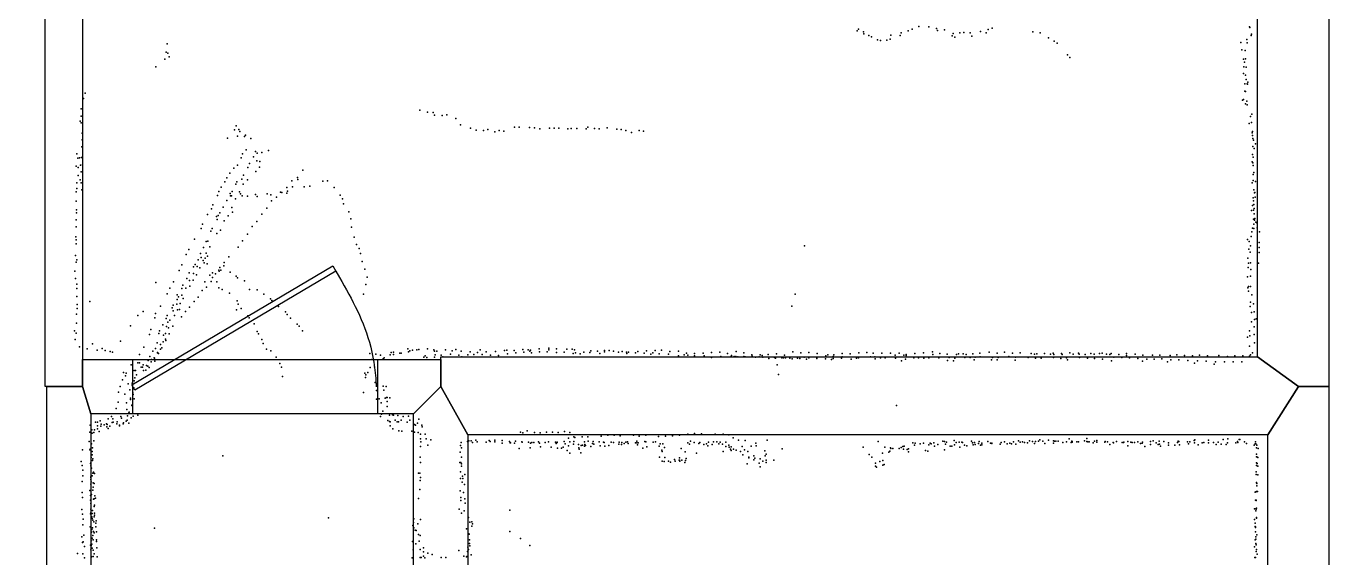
# Model space of a CAD drawing. Header units: millimetres. Extents: x -399 to 13959, y -15390 to 1030.
# Drawn here: x 10125 to 13959, y -4755 to -3189 of the extents above; entities that cross this region are included whole.
import ezdxf

# ---------------------------------------------------------------- set-up
doc = ezdxf.new("R2010")
doc.units = ezdxf.units.MM
for name, color, linetype in [('DOORS', 7, 'Continuous'), ('P', 9, 'Continuous'), ('ROOMS', 1, 'Continuous'), ('WALLS', 3, 'Continuous')]:
    doc.layers.add(name, color=color, linetype=linetype)

# ---------------------------------------------------------------- blocks, each defined once
blk = doc.blocks.new('1-Standard_3C')
for points in [[(-403.982, 5.64828), (253.382, 394.931), (263.573, 377.722), (-393.791, -11.5606), (-403.982, 5.64828)], [(263.573, 377.722), (275.367, 357.142), (283.15, 343.495), (290.844, 329.879), (298.429, 316.269), (305.882, 302.642), (313.184, 288.973), (320.313, 275.239), (327.249, 261.416), (333.971, 247.479), (340.456, 233.405), (346.686, 219.17), (352.638, 204.75), (358.291, 190.121), (363.626, 175.258), (368.62, 160.139), (373.253, 144.738), (377.503, 129.032), (381.351, 112.998), (384.774, 96.6102), (387.752, 79.8457), (390.265, 62.6802), (392.29, 45.0899), (393.807, 27.0508), (395.085, -0.90191)]]:
    blk.add_lwpolyline(points)

msp = doc.modelspace()

# ---------------------------------------------------------------- linework, layer by layer
at = {"layer": 'DOORS'}
msp.add_lwpolyline([(10439.1, -4170.42), (11159.1, -4170.42), (11159.1, -4330.42), (10439.1, -4330.42), (10439.1, -4170.42)], dxfattribs=at)
at = {"layer": 'P'}
for p in [(12571, -3203), (12574, -3198), (12589, -3206), (12590, -3212), (12605, -3217), (12670, -3216), (12697, -3217), (12700, -3209), (12721, -3203), (12732, -3198), (12752, -3190), (12781, -3191), (12804, -3196), (12807, -3202), (12828, -3200), (12850, -3218), (12853, -3211), (12873, -3209), (12884, -3208), (12903, -3209), (12908, -3219), (12934, -3205), (12950, -3209), (12956, -3199), (12968, -3195), (13088, -3206), (13109, -3209), (13725, -3191), (13726, -3193), (13730, -3217), (13731, -3213), (10540, -3241), (12613, -3221), (12630, -3230), (12639, -3232), (12658, -3231), (12668, -3228), (12858, -3222), (13134, -3224), (13150, -3234), (13159, -3239), (13700, -3237), (13703, -3259), (13717, -3229), (13718, -3238), (10533, -3287), (10537, -3266), (10542, -3269), (10546, -3280), (13190, -3274), (13196, -3282), (13708, -3287), (13710, -3295), (13712, -3261), (13713, -3286), (10507, -3309), (13708, -3329), (13709, -3309), (13713, -3334), (13715, -3310), (13711, -3359), (13715, -3346), (13718, -3359), (13719, -3360), (13720, -3354), (10294, -3402), (10299, -3387), (13705, -3407), (13708, -3405), (13711, -3381), (13713, -3382), (13717, -3410), (10287, -3433), (11283, -3437), (11306, -3443), (11323, -3444), (11363, -3450), (13713, -3418), (13718, -3421), (13732, -3448), (10284, -3469), (10287, -3454), (10287, -3474), (10743, -3483), (11327, -3451), (11349, -3452), (11389, -3461), (11403, -3480), (11562, -3487), (11576, -3487), (11606, -3488), (11621, -3489), (11778, -3487), (11835, -3489), (13724, -3476), (13728, -3455), (13731, -3473), (10290, -3504), (10290, -3524), (10717, -3519), (10738, -3495), (10747, -3513), (10751, -3494), (10754, -3499), (10767, -3514), (10770, -3510), (10786, -3520), (11433, -3490), (11449, -3496), (11471, -3497), (11484, -3494), (11504, -3500), (11517, -3497), (11531, -3498), (11637, -3492), (11665, -3490), (11679, -3490), (11693, -3490), (11719, -3492), (11729, -3491), (11746, -3491), (11773, -3492), (11798, -3491), (11811, -3492), (11863, -3493), (11876, -3494), (11890, -3497), (11906, -3502), (11929, -3497), (11942, -3498), (13733, -3503), (13734, -3499), (13734, -3511), (13735, -3520), (13737, -3525), (10274, -3565), (10289, -3545), (10762, -3565), (10772, -3553), (10800, -3558), (10805, -3563), (10818, -3561), (10838, -3555), (13735, -3544), (13739, -3550), (13743, -3536), (10272, -3602), (10277, -3578), (10282, -3577), (10285, -3599), (10288, -3576), (10291, -3598), (10747, -3599), (10758, -3577), (10782, -3594), (10794, -3574), (10804, -3586), (10812, -3604), (10813, -3588), (13733, -3589), (13734, -3567), (13735, -3592), (13736, -3575), (13736, -3600), (10278, -3605), (10278, -3629), (10284, -3642), (10287, -3618), (10715, -3636), (10724, -3622), (10736, -3607), (10760, -3640), (10765, -3628), (10776, -3642), (10777, -3605), (10801, -3617), (10923, -3635), (10924, -3641), (10939, -3613), (13736, -3626), (13738, -3620), (10272, -3677), (10274, -3651), (10274, -3667), (10287, -3651), (10289, -3671), (10692, -3676), (10699, -3663), (10710, -3648), (10731, -3676), (10742, -3655), (10745, -3648), (10753, -3677), (10764, -3655), (10873, -3678), (10877, -3679), (10892, -3664), (10892, -3681), (10894, -3675), (10907, -3645), (10909, -3662), (10943, -3662), (10960, -3660), (10998, -3646), (11012, -3645), (11031, -3664), (13733, -3651), (13736, -3644), (13738, -3671), (13740, -3680), (13741, -3679), (13743, -3647), (10272, -3705), (10674, -3715), (10688, -3688), (10715, -3703), (10725, -3682), (10726, -3689), (10729, -3689), (10741, -3698), (10756, -3683), (10761, -3689), (10776, -3690), (10800, -3685), (10805, -3691), (10834, -3683), (10845, -3686), (10847, -3704), (10862, -3693), (11049, -3687), (11056, -3698), (11059, -3712), (13734, -3717), (13736, -3695), (13737, -3704), (13738, -3714), (13742, -3693), (10273, -3730), (10273, -3739), (10659, -3744), (10670, -3727), (10685, -3750), (10690, -3747), (10695, -3739), (10705, -3722), (10719, -3748), (10730, -3723), (10732, -3737), (10818, -3743), (10833, -3725), (11075, -3736), (11080, -3757), (13731, -3732), (13737, -3731), (13739, -3726), (13739, -3742), (13739, -3742), (13741, -3756), (10272, -3760), (10272, -3780), (10640, -3785), (10644, -3772), (10668, -3793), (10672, -3785), (10687, -3759), (10697, -3790), (10708, -3762), (10790, -3779), (10804, -3764), (11082, -3781), (13732, -3795), (13734, -3784), (13737, -3758), (13738, -3772), (13738, -3785), (13740, -3761), (13744, -3766), (13747, -3768), (13748, -3783), (13755, -3795), (10271, -3810), (10272, -3818), (10272, -3830), (10620, -3816), (10655, -3823), (10660, -3822), (10686, -3800), (10762, -3821), (10776, -3802), (11090, -3811), (11097, -3832), (13719, -3817), (13724, -3823), (13730, -3809), (13754, -3826), (10270, -3865), (10596, -3862), (10604, -3847), (10638, -3859), (10640, -3870), (10647, -3841), (10652, -3872), (10655, -3858), (10659, -3867), (10665, -3839), (10721, -3868), (10749, -3840), (11105, -3844), (11109, -3859), (12416, -3836), (13720, -3872), (13723, -3846), (13727, -3855), (13728, -3836), (13754, -3841), (13754, -3856), (10268, -3911), (10272, -3884), (10274, -3877), (10575, -3909), (10583, -3892), (10617, -3898), (10622, -3891), (10628, -3897), (10631, -3877), (10636, -3901), (10646, -3879), (10649, -3886), (10658, -3889), (10692, -3908), (10693, -3911), (10695, -3900), (10698, -3908), (10707, -3895), (10708, -3885), (11114, -3882), (11122, -3905), (13721, -3900), (13722, -3887), (13728, -3886), (13729, -3906), (13752, -3887), (10270, -3932), (10274, -3949), (10507, -3944), (10559, -3942), (10598, -3932), (10605, -3916), (10606, -3938), (10616, -3937), (10617, -3918), (10626, -3921), (10651, -3942), (10665, -3922), (10669, -3941), (10673, -3916), (10673, -3929), (10682, -3919), (10686, -3942), (10725, -3914), (10743, -3925), (10747, -3930), (10767, -3939), (11128, -3928), (13719, -3927), (13728, -3925), (10274, -3962), (10274, -3985), (10540, -3977), (10548, -3961), (10569, -3980), (10573, -3986), (10583, -3962), (10583, -3981), (10586, -3952), (10595, -3961), (10607, -3955), (10631, -3987), (10643, -3968), (10656, -3958), (10692, -3960), (10702, -3965), (10723, -3975), (10782, -3965), (10805, -3966), (10824, -3978), (11118, -3978), (11125, -3950), (12388, -3978), (13720, -3960), (13722, -3956), (13722, -3970), (13728, -3956), (13732, -3980), (10275, -4009), (10275, -4021), (10312, -4000), (10520, -4014), (10555, -4019), (10558, -4011), (10568, -4008), (10569, -3994), (10570, -4025), (10576, -4024), (10578, -4006), (10587, -3991), (10606, -4017), (10619, -4000), (10744, -4025), (10746, -3998), (10749, -4008), (10758, -4021), (10844, -3992), (10848, -3997), (10868, -4015), (12378, -4014), (13727, -4015), (13728, -4002), (13737, -4007), (10273, -4037), (10273, -4064), (10454, -4041), (10469, -4029), (10504, -4048), (10506, -4035), (10537, -4050), (10540, -4041), (10542, -4061), (10548, -4055), (10558, -4027), (10561, -4041), (10582, -4045), (10594, -4029), (10777, -4042), (10781, -4048), (10888, -4030), (10893, -4038), (10903, -4049), (13731, -4032), (13731, -4060), (13739, -4030), (13740, -4053), (13745, -4051), (10267, -4086), (10272, -4093), (10432, -4072), (10488, -4097), (10492, -4082), (10515, -4094), (10517, -4086), (10527, -4069), (10529, -4099), (10535, -4094), (10538, -4074), (10544, -4078), (10546, -4095), (10557, -4073), (10796, -4066), (10805, -4088), (10809, -4095), (10922, -4067), (10928, -4073), (10938, -4086), (13725, -4086), (13726, -4101), (13739, -4075), (13739, -4097), (10269, -4112), (10282, -4133), (10304, -4139), (10320, -4125), (10349, -4138), (10403, -4117), (10471, -4134), (10506, -4138), (10510, -4122), (10520, -4127), (10520, -4140), (10524, -4136), (10528, -4119), (10535, -4111), (10536, -4115), (10818, -4112), (10822, -4124), (10832, -4140), (11248, -4139), (11281, -4141), (11306, -4139), (11389, -4141), (11587, -4141), (11635, -4139), (11663, -4137), (11686, -4139), (11716, -4140), (11732, -4140), (13719, -4105), (13725, -4131), (13740, -4122), (10334, -4143), (10357, -4144), (10372, -4147), (10379, -4149), (10458, -4156), (10484, -4174), (10489, -4162), (10493, -4178), (10494, -4171), (10498, -4146), (10502, -4166), (10503, -4167), (10504, -4176), (10511, -4150), (10511, -4151), (10514, -4153), (10845, -4145), (10861, -4164), (11136, -4153), (11142, -4171), (11154, -4155), (11168, -4158), (11176, -4169), (11179, -4166), (11196, -4157), (11199, -4150), (11206, -4149), (11206, -4156), (11225, -4152), (11229, -4152), (11250, -4148), (11254, -4145), (11262, -4143), (11275, -4142), (11295, -4164), (11299, -4160), (11304, -4165), (11325, -4142), (11327, -4146), (11327, -4164), (11329, -4157), (11334, -4146), (11346, -4158), (11351, -4163), (11359, -4142), (11374, -4155), (11379, -4145), (11398, -4158), (11405, -4146), (11407, -4163), (11425, -4157), (11432, -4148), (11442, -4156), (11453, -4150), (11461, -4142), (11467, -4156), (11479, -4148), (11491, -4158), (11506, -4147), (11515, -4159), (11533, -4144), (11540, -4143), (11541, -4154), (11561, -4144), (11566, -4151), (11590, -4149), (11602, -4142), (11607, -4146), (11609, -4143), (11612, -4151), (11636, -4148), (11658, -4148), (11663, -4142), (11686, -4150), (11708, -4149), (11735, -4153), (11739, -4142), (11742, -4151), (11755, -4154), (11766, -4149), (11784, -4150), (11787, -4145), (11806, -4146), (11813, -4153), (11827, -4144), (11827, -4148), (11841, -4144), (11853, -4146), (11868, -4149), (11879, -4147), (11892, -4149), (11893, -4153), (11898, -4149), (11918, -4151), (11925, -4147), (11944, -4152), (11951, -4145), (11963, -4155), (11969, -4151), (11976, -4144), (11988, -4154), (11995, -4143), (12015, -4155), (12019, -4147), (12045, -4146), (12045, -4160), (12061, -4157), (12068, -4152), (12072, -4158), (12092, -4153), (12092, -4160), (12117, -4152), (12120, -4160), (12142, -4150), (12142, -4165), (12166, -4149), (12169, -4162), (12189, -4153), (12199, -4163), (12201, -4159), (12209, -4162), (12213, -4162), (12214, -4147), (12219, -4163), (12237, -4151), (12237, -4162), (12241, -4163), (12261, -4157), (12262, -4161), (12271, -4164), (12282, -4163), (12285, -4157), (12291, -4159), (12293, -4164), (12309, -4156), (12311, -4168), (12327, -4165), (12330, -4167), (12333, -4154), (12349, -4166), (12354, -4166), (12357, -4158), (12360, -4166), (12372, -4167), (12379, -4169), (12381, -4148), (12395, -4167), (12402, -4168), (12405, -4151), (12415, -4164), (12421, -4170), (12427, -4164), (12428, -4150), (12428, -4166), (12452, -4165), (12452, -4168), (12453, -4153), (12477, -4169), (12478, -4160), (12484, -4157), (12495, -4171), (12500, -4162), (12500, -4168), (12502, -4157), (12524, -4167), (12526, -4153), (12526, -4163), (12550, -4154), (12553, -4170), (12569, -4167), (12574, -4166), (12575, -4151), (12599, -4150), (12610, -4163), (12618, -4152), (12623, -4163), (12624, -4169), (12639, -4166), (12643, -4152), (12653, -4166), (12669, -4152), (12682, -4158), (12683, -4167), (12694, -4152), (12701, -4175), (12708, -4158), (12713, -4170), (12715, -4156), (12715, -4159), (12737, -4166), (12740, -4153), (12751, -4166), (12766, -4151), (12767, -4167), (12781, -4166), (12792, -4148), (12793, -4156), (12811, -4166), (12814, -4153), (12835, -4155), (12836, -4174), (12841, -4165), (12854, -4175), (12858, -4167), (12863, -4156), (12869, -4154), (12883, -4154), (12887, -4165), (12891, -4156), (12903, -4165), (12911, -4154), (12915, -4172), (12918, -4164), (12932, -4152), (12933, -4163), (12959, -4149), (12966, -4172), (12969, -4165), (12983, -4152), (12983, -4172), (12986, -4165), (13004, -4149), (13017, -4162), (13028, -4152), (13036, -4173), (13037, -4164), (13050, -4151), (13074, -4165), (13083, -4153), (13092, -4155), (13095, -4167), (13099, -4154), (13112, -4167), (13122, -4153), (13140, -4155), (13147, -4152), (13148, -4165), (13149, -4156), (13170, -4168), (13172, -4153), (13174, -4156), (13187, -4166), (13190, -4172), (13196, -4151), (13206, -4155), (13222, -4152), (13224, -4155), (13225, -4165), (13242, -4156), (13248, -4167), (13258, -4153), (13268, -4155), (13269, -4168), (13284, -4153), (13292, -4152), (13293, -4170), (13304, -4155), (13314, -4156), (13318, -4153), (13319, -4175), (13326, -4164), (13341, -4156), (13349, -4165), (13363, -4153), (13363, -4159), (13372, -4166), (13389, -4155), (13397, -4168), (13410, -4176), (13411, -4158), (13423, -4170), (13440, -4158), (13445, -4170), (13461, -4158), (13467, -4169), (13484, -4178), (13492, -4159), (13494, -4172), (13511, -4157), (13517, -4172), (13534, -4159), (13544, -4174), (13557, -4160), (13572, -4175), (13578, -4158), (13598, -4176), (13602, -4160), (13625, -4178), (13635, -4159), (13652, -4178), (13660, -4162), (13677, -4178), (13682, -4160), (13703, -4178), (13706, -4160), (13725, -4161), (13728, -4157), (13734, -4151), (10411, -4209), (10419, -4211), (10434, -4186), (10443, -4203), (10447, -4203), (10450, -4216), (10454, -4181), (10458, -4181), (10463, -4193), (10467, -4193), (10469, -4186), (10470, -4203), (10477, -4202), (10479, -4188), (10483, -4190), (10487, -4194), (10871, -4183), (10876, -4193), (11122, -4211), (11125, -4216), (11130, -4209), (11137, -4194), (11150, -4192), (12335, -4186), (12339, -4215), (13563, -4182), (13621, -4184), (10402, -4250), (10408, -4231), (10417, -4219), (10425, -4242), (10437, -4240), (10442, -4254), (10443, -4234), (10445, -4225), (10879, -4221), (11124, -4224), (11152, -4238), (11176, -4249), (11184, -4250), (10397, -4267), (10415, -4273), (10430, -4260), (10432, -4285), (10432, -4289), (10439, -4269), (10440, -4274), (10443, -4287), (11118, -4268), (11156, -4262), (11156, -4288), (11164, -4287), (11178, -4261), (11181, -4285), (11185, -4283), (11187, -4283), (11187, -4294), (11195, -4284), (10390, -4315), (10396, -4296), (10420, -4298), (10421, -4318), (10427, -4328), (10428, -4326), (10436, -4305), (10436, -4306), (11170, -4298), (11171, -4332), (11175, -4323), (11187, -4309), (12686, -4306), (10313, -4364), (10329, -4355), (10335, -4355), (10335, -4366), (10343, -4351), (10345, -4367), (10346, -4361), (10354, -4363), (10361, -4360), (10362, -4369), (10363, -4362), (10366, -4345), (10371, -4367), (10376, -4339), (10378, -4356), (10380, -4345), (10381, -4355), (10392, -4360), (10393, -4354), (10400, -4364), (10400, -4366), (10404, -4339), (10405, -4343), (10410, -4360), (10411, -4357), (10419, -4352), (10422, -4349), (10423, -4337), (10427, -4358), (10434, -4342), (10440, -4338), (10454, -4335), (11168, -4339), (11189, -4350), (11194, -4335), (11194, -4353), (11196, -4354), (11196, -4366), (11203, -4334), (11206, -4335), (11211, -4349), (11217, -4354), (11219, -4336), (11221, -4354), (11229, -4349), (11234, -4339), (11246, -4355), (11250, -4338), (11254, -4349), (11268, -4362), (11271, -4364), (11277, -4358), (11281, -4346), (11289, -4364), (11290, -4369), (10312, -4385), (10318, -4378), (10319, -4388), (10319, -4388), (10324, -4386), (10326, -4378), (10335, -4375), (10340, -4383), (10366, -4374), (11204, -4375), (11222, -4381), (11231, -4382), (11260, -4382), (11268, -4385), (11279, -4386), (11285, -4391), (11285, -4404), (11299, -4391), (11302, -4404), (11316, -4407), (11448, -4408), (11488, -4409), (11504, -4408), (11526, -4409), (11580, -4385), (11587, -4387), (11599, -4381), (11621, -4386), (11638, -4387), (11656, -4385), (11674, -4385), (11691, -4386), (11709, -4383), (11721, -4402), (11725, -4386), (11737, -4398), (11740, -4400), (11761, -4398), (11778, -4398), (11817, -4396), (11837, -4394), (11855, -4394), (11873, -4395), (11912, -4394), (11929, -4396), (11949, -4394), (11986, -4397), (12006, -4396), (12027, -4395), (12048, -4394), (12072, -4391), (12092, -4389), (12112, -4390), (12153, -4391), (12176, -4391), (12193, -4393), (12206, -4401), (12221, -4408), (12241, -4409), (12306, -4408), (12856, -4409), (13108, -4407), (13134, -4408), (13194, -4404), (13246, -4403), (13276, -4409), (13562, -4409), (13564, -4407), (13605, -4408), (13648, -4406), (13661, -4404), (13695, -4406), (13697, -4406), (10291, -4437), (10310, -4412), (10312, -4437), (10313, -4435), (10317, -4419), (10319, -4442), (10320, -4431), (10324, -4410), (11285, -4427), (11286, -4413), (11307, -4423), (11402, -4444), (11403, -4424), (11405, -4415), (11406, -4431), (11424, -4412), (11428, -4410), (11435, -4410), (11438, -4415), (11452, -4413), (11479, -4414), (11490, -4412), (11504, -4413), (11526, -4417), (11547, -4412), (11549, -4416), (11550, -4416), (11562, -4417), (11565, -4411), (11576, -4433), (11584, -4413), (11585, -4414), (11603, -4414), (11608, -4431), (11609, -4417), (11613, -4415), (11619, -4415), (11633, -4413), (11636, -4417), (11639, -4428), (11652, -4415), (11662, -4413), (11670, -4429), (11683, -4414), (11685, -4418), (11688, -4414), (11688, -4415), (11689, -4432), (11700, -4432), (11705, -4429), (11708, -4412), (11711, -4419), (11717, -4439), (11721, -4425), (11725, -4413), (11725, -4447), (11736, -4420), (11737, -4412), (11750, -4421), (11751, -4431), (11752, -4435), (11757, -4446), (11758, -4424), (11762, -4423), (11768, -4413), (11768, -4426), (11769, -4421), (11771, -4424), (11779, -4411), (11787, -4427), (11792, -4418), (11794, -4412), (11796, -4420), (11811, -4413), (11814, -4425), (11824, -4414), (11826, -4415), (11828, -4426), (11840, -4424), (11847, -4414), (11853, -4415), (11869, -4420), (11870, -4414), (11877, -4421), (11878, -4415), (11885, -4418), (11890, -4414), (11895, -4413), (11897, -4418), (11918, -4416), (11922, -4411), (11922, -4416), (11924, -4422), (11926, -4416), (11940, -4432), (11946, -4412), (11949, -4413), (11952, -4428), (11970, -4414), (11977, -4413), (11988, -4426), (11991, -4419), (11996, -4438), (11997, -4442), (11999, -4419), (12004, -4430), (12053, -4433), (12064, -4443), (12072, -4416), (12077, -4420), (12080, -4411), (12091, -4415), (12098, -4447), (12105, -4418), (12108, -4415), (12119, -4421), (12127, -4419), (12131, -4425), (12133, -4414), (12144, -4421), (12148, -4413), (12158, -4413), (12163, -4419), (12167, -4414), (12174, -4420), (12176, -4442), (12184, -4414), (12184, -4427), (12193, -4423), (12194, -4429), (12198, -4435), (12200, -4428), (12200, -4439), (12207, -4435), (12214, -4438), (12227, -4442), (12232, -4427), (12239, -4437), (12249, -4442), (12259, -4426), (12272, -4417), (12273, -4425), (12299, -4440), (12350, -4434), (12588, -4429), (12632, -4412), (12645, -4447), (12652, -4429), (12664, -4444), (12667, -4441), (12669, -4431), (12670, -4433), (12676, -4433), (12694, -4433), (12700, -4430), (12705, -4427), (12707, -4435), (12709, -4426), (12718, -4436), (12722, -4434), (12722, -4443), (12734, -4416), (12739, -4423), (12741, -4417), (12756, -4419), (12766, -4417), (12772, -4439), (12779, -4441), (12781, -4422), (12785, -4417), (12788, -4419), (12796, -4416), (12798, -4426), (12808, -4421), (12823, -4411), (12828, -4412), (12828, -4437), (12831, -4420), (12833, -4414), (12844, -4426), (12849, -4426), (12857, -4422), (12862, -4415), (12871, -4414), (12873, -4429), (12879, -4414), (12881, -4415), (12886, -4423), (12893, -4425), (12907, -4411), (12910, -4416), (12912, -4422), (12916, -4415), (12918, -4421), (12928, -4418), (12930, -4412), (12934, -4423), (12937, -4417), (12937, -4422), (12955, -4412), (12963, -4417), (12967, -4417), (12967, -4418), (12991, -4420), (12994, -4415), (13004, -4413), (13012, -4419), (13020, -4417), (13025, -4419), (13031, -4413), (13038, -4420), (13045, -4410), (13050, -4414), (13057, -4413), (13063, -4415), (13072, -4416), (13078, -4410), (13087, -4412), (13092, -4418), (13095, -4412), (13104, -4411), (13117, -4411), (13123, -4418), (13148, -4410), (13148, -4417), (13151, -4411), (13155, -4411), (13162, -4411), (13176, -4415), (13187, -4413), (13200, -4415), (13202, -4411), (13203, -4412), (13203, -4414), (13217, -4413), (13222, -4413), (13240, -4410), (13246, -4412), (13249, -4413), (13253, -4413), (13265, -4416), (13269, -4411), (13276, -4414), (13299, -4414), (13300, -4412), (13307, -4413), (13314, -4421), (13324, -4415), (13325, -4416), (13334, -4412), (13334, -4412), (13350, -4415), (13354, -4415), (13355, -4414), (13367, -4412), (13367, -4425), (13376, -4414), (13380, -4415), (13387, -4415), (13397, -4413), (13404, -4418), (13409, -4417), (13410, -4414), (13417, -4427), (13434, -4412), (13434, -4421), (13442, -4410), (13451, -4416), (13456, -4421), (13459, -4411), (13460, -4420), (13463, -4426), (13473, -4412), (13487, -4416), (13487, -4423), (13505, -4423), (13513, -4415), (13515, -4411), (13517, -4412), (13519, -4422), (13543, -4413), (13546, -4419), (13550, -4413), (13563, -4416), (13574, -4422), (13586, -4416), (13591, -4415), (13605, -4416), (13619, -4415), (13627, -4421), (13633, -4414), (13642, -4420), (13657, -4421), (13660, -4416), (13685, -4416), (13690, -4412), (13691, -4415), (13710, -4413), (13716, -4418), (13739, -4423), (13742, -4419), (13743, -4413), (13744, -4419), (13746, -4431), (13747, -4423), (13751, -4433), (10287, -4471), (10290, -4483), (10314, -4477), (10315, -4475), (10315, -4484), (10316, -4459), (10319, -4451), (10320, -4468), (10321, -4463), (10704, -4454), (11284, -4458), (11285, -4474), (11401, -4474), (11404, -4474), (11406, -4458), (11406, -4478), (11406, -4485), (11989, -4458), (11997, -4470), (12003, -4471), (12005, -4459), (12015, -4470), (12021, -4473), (12033, -4465), (12035, -4470), (12047, -4467), (12048, -4460), (12048, -4467), (12049, -4470), (12055, -4467), (12063, -4474), (12065, -4468), (12067, -4462), (12234, -4451), (12247, -4478), (12252, -4458), (12252, -4460), (12266, -4454), (12266, -4466), (12269, -4461), (12282, -4476), (12285, -4463), (12293, -4470), (12300, -4454), (12303, -4449), (12303, -4467), (12303, -4474), (12325, -4467), (12606, -4450), (12614, -4458), (12625, -4476), (12625, -4485), (12637, -4471), (12646, -4468), (12646, -4482), (12650, -4480), (13746, -4449), (13746, -4457), (13746, -4475), (13746, -4483), (13747, -4457), (13748, -4477), (13750, -4459), (13750, -4485), (10292, -4497), (10292, -4513), (10315, -4516), (10315, -4518), (10315, -4524), (10317, -4491), (10319, -4513), (10321, -4505), (10323, -4502), (10326, -4506), (11280, -4505), (11283, -4505), (11285, -4518), (11403, -4501), (11403, -4521), (11409, -4514), (11410, -4521), (11416, -4509), (12285, -4487), (12627, -4488), (13745, -4501), (13745, -4509), (13750, -4510), (10290, -4530), (10290, -4562), (10312, -4556), (10315, -4538), (10316, -4531), (10321, -4555), (10322, -4534), (10322, -4547), (10325, -4536), (11283, -4553), (11284, -4527), (11402, -4557), (11408, -4532), (11412, -4562), (11415, -4539), (13742, -4561), (13744, -4560), (13746, -4533), (13746, -4534), (13746, -4559), (13747, -4536), (13747, -4543), (13749, -4559), (10291, -4577), (10314, -4571), (10314, -4585), (10315, -4585), (10315, -4595), (10317, -4568), (10323, -4582), (10325, -4581), (10326, -4600), (10327, -4572), (10329, -4579), (11280, -4580), (11404, -4577), (11404, -4586), (11416, -4581), (11417, -4594), (13743, -4585), (13745, -4585), (13745, -4586), (10289, -4612), (10291, -4626), (10314, -4625), (10315, -4611), (10315, -4622), (10318, -4634), (10319, -4624), (10319, -4639), (10319, -4639), (10320, -4615), (10325, -4604), (10325, -4634), (10326, -4623), (10326, -4629), (11015, -4637), (11399, -4611), (11406, -4623), (11414, -4616), (11427, -4636), (11548, -4614), (13740, -4610), (13744, -4616), (13745, -4609), (13745, -4611), (13746, -4608), (13746, -4636), (13746, -4638), (10292, -4658), (10293, -4641), (10313, -4663), (10318, -4671), (10320, -4666), (10321, -4644), (10323, -4677), (10324, -4649), (10330, -4653), (10330, -4663), (10331, -4646), (10503, -4667), (11263, -4659), (11265, -4651), (11266, -4640), (11266, -4666), (11270, -4673), (11273, -4674), (11278, -4655), (11285, -4642), (11421, -4669), (11431, -4650), (11437, -4649), (11437, -4661), (11438, -4655), (11548, -4677), (13740, -4642), (13742, -4653), (13742, -4662), (13743, -4663), (13743, -4665), (10289, -4693), (10291, -4710), (10293, -4708), (10295, -4688), (10316, -4705), (10317, -4679), (10318, -4698), (10318, -4714), (10319, -4697), (10321, -4689), (10322, -4702), (10325, -4681), (10332, -4678), (10332, -4702), (10332, -4707), (11262, -4707), (11272, -4713), (11280, -4686), (11282, -4706), (11284, -4689), (11428, -4684), (11429, -4685), (11430, -4702), (11430, -4712), (11580, -4698), (13742, -4702), (13743, -4678), (13744, -4693), (13744, -4700), (13744, -4712), (13745, -4716), (13747, -4687), (10276, -4742), (10292, -4743), (10297, -4721), (10314, -4717), (10315, -4731), (10316, -4718), (10317, -4752), (10319, -4726), (10322, -4732), (10322, -4751), (10325, -4743), (10333, -4725), (10334, -4752), (11264, -4731), (11284, -4730), (11284, -4754), (11287, -4754), (11294, -4725), (11294, -4737), (11294, -4750), (11307, -4741), (11320, -4745), (11346, -4754), (11360, -4754), (11398, -4733), (11413, -4750), (11421, -4752), (11422, -4751), (11424, -4736), (11425, -4723), (11427, -4730), (11431, -4719), (11435, -4746), (11607, -4718), (13740, -4722), (13741, -4754), (13743, -4754), (13745, -4736), (13746, -4730), (13748, -4744), (10297, -4755), (11261, -4755), (11298, -4755)]:
    msp.add_point(p, dxfattribs=at)
at = {"layer": 'ROOMS'}
for points in [[(11345.1, -4162.8), (13749, -4162.8), (13749, -564.79), (10290.4, -564.79), (10290.5, -1406.69), (10290.5, -2386.92), (10290.6, -4170.42), (11345.1, -4170.42)], [(7678.56, -4340.42), (6465.17, -4340.42), (6465.17, -6982.5), (10185.6, -6982.1), (10185.6, -4250.42), (10180.6, -4250.42), (10180.5, -2466.92), (7763.31, -2466.92), (7678.56, -2466.92), (7678.56, -4340.42)], [(10315.6, -4330.42), (10315.6, -6982.08), (11265.1, -6981.8), (11265.1, -5622.57), (11265.1, -4330.42), (10315.6, -4330.42)], [(13779, -4392.8), (11425.1, -4392.8), (11425.1, -5562.57), (11954.9, -5562.57), (11954.9, -6380.22), (13779, -6380.22), (13779, -4392.8)]]:
    msp.add_lwpolyline(points, close=True, dxfattribs=at)
at = {"layer": 'WALLS'}
for points in [[(13749, -4162.8), (13749, -564.79), (13869, -474.8), (13959, -384.8), (13959, -4250.42), (13869, -4250.42), (13749, -4162.8)], [(10180.6, -4250.42), (10180.5, -2466.92), (10290.5, -2386.92), (10290.6, -4170.42), (10290.6, -4250.42), (10180.6, -4250.42)], [(10290.6, -4170.42), (11345.1, -4170.42), (11345.1, -4250.42), (11265.1, -4330.42), (10315.6, -4330.42), (10290.6, -4250.42), (10290.6, -4170.42)], [(11345.1, -4162.8), (13749, -4162.8), (13869, -4250.42), (13779, -4392.8), (11425.1, -4392.8), (11345.1, -4250.42), (11345.1, -4162.8)], [(10185.6, -6982.1), (10185.6, -4250.42), (10290.6, -4250.42), (10315.6, -4330.42), (10315.6, -6982.08), (10290.6, -7052.09), (10185.6, -6982.1)], [(11425.1, -4392.8), (11425.1, -5562.57), (11345.1, -5622.57), (11265.1, -5622.57), (11265.1, -4330.42), (11345.1, -4250.42), (11425.1, -4392.8)], [(13779, -6380.22), (13779, -4392.8), (13869, -4250.42), (13959, -4250.42), (13959, -6440.22), (13869, -6440.22), (13779, -6380.22)]]:
    msp.add_lwpolyline(points, dxfattribs=at)

# ---------------------------------------------------------------- block references
at = {"layer": 'DOORS', "xscale": 0.9, "yscale": 0.9}
msp.add_blockref('1-Standard_3C', (10799.1, -4250.42), dxfattribs=at)

doc.saveas('drawing.dxf')
